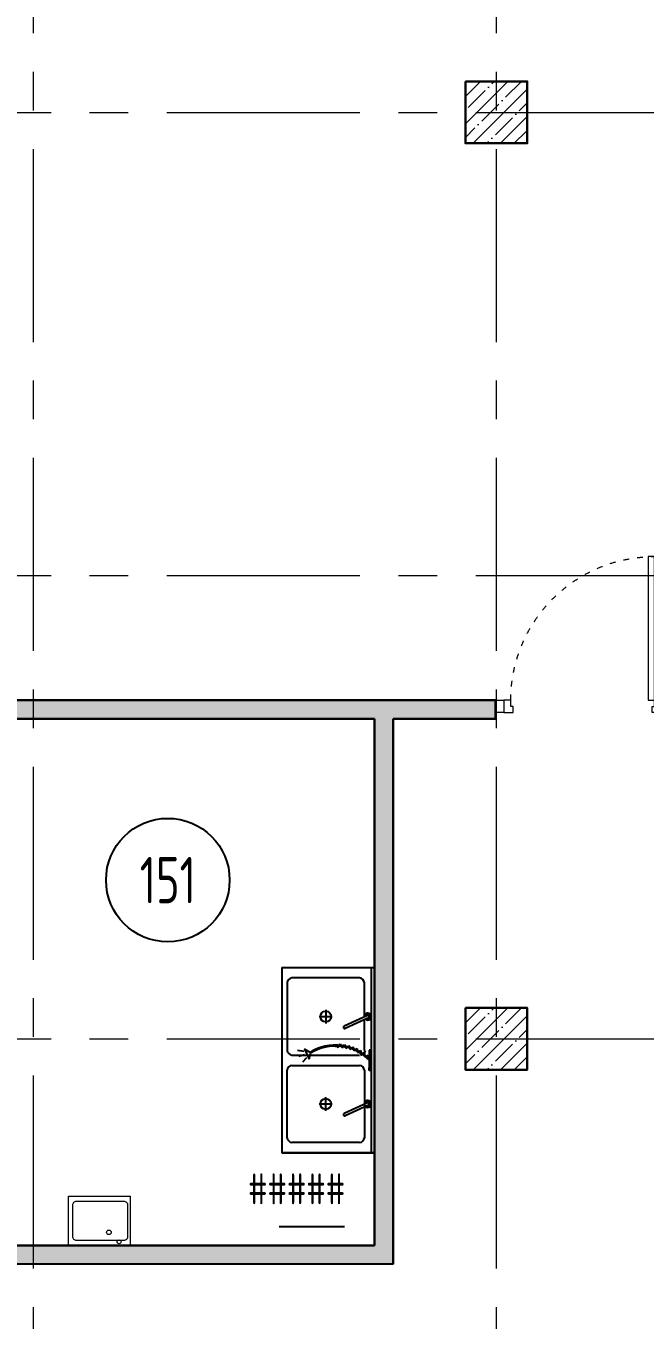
# Model space of a CAD drawing. Header units: millimetres. Extents: x -13407 to 8063098, y -2635 to 109271.
# Drawn here: x 2523 to 6533, y 55574 to 63955 of the extents above; entities that cross this region are included whole.
import ezdxf
from ezdxf.enums import TextEntityAlignment as Align

# ---------------------------------------------------------------- set-up
doc = ezdxf.new("R2010")
doc.units = ezdxf.units.MM
doc.linetypes.add('ACAD_ISO03W100', pattern=[30, 12, -18])
doc.linetypes.add('CENTER', pattern=[2, 1.25, -0.25, 0.25, -0.25])
doc.layers.get('Defpoints').update_dxf_attribs({"color": 6})
for name, color, linetype, lineweight in [('АР_Двери', 5, 'Continuous', 18), ('АР_Колонны', 5, 'Continuous', 30), ('АР_Колонны Штрих', 250, 'Continuous', 5), ('АР_Маркер экспликации', 239, 'Continuous', 13), ('АР_Номер помещения', 1, 'Continuous', 25), ('АР_Оси', 193, 'Continuous', 9), ('АР_Перегородки газоблок', 165, 'Continuous', 30), ('АР_Перегородки газоблок_Штрих', 165, 'Continuous', 5), ('АР_Подоконники', 163, 'Continuous', 9), ('АР_Помещения_площадь', 19, 'Continuous', 9), ('АР_Сущ Несущая стена', 202, 'Continuous', 30), ('ТХ_мебель передв', 250, 'Continuous', 13)]:
    doc.layers.add(name, color=color, linetype=linetype, lineweight=lineweight)
doc.layers.add('ТХ_ВК_оборуд.пищеблок', color=250, linetype='Continuous')
doc.layers.add('ТХ_ВК_оборуд.ТХ', color=250, linetype='Continuous')
doc.layers.get('АР_Маркер экспликации').off()
doc.styles.add('ISOCPEUR', font='isocpeur.ttf', dxfattribs={"width": 0.7})
doc.styles.get("Standard").update_dxf_attribs({"font": 'arial.ttf'})

# ---------------------------------------------------------------- blocks, each defined once
blk = doc.blocks.new('*U304')
at = {"color": 253}
blk.add_lwpolyline([(100, 80), (100, 1010), (140, 1010), (140, 80)], close=True, dxfattribs=at)
for points in [[(0, 0), (0, 80), (55, 80), (55, 0), (0, 0)], [(55, 80), (55, 0), (115, 0), (115, 40), (100, 40), (100, 80), (55, 80)], [(1075, 80), (1075, 0), (1015, 0), (1015, 40), (1030, 40), (1030, 80), (1075, 80)], [(1130, 0), (1130, 80), (1075, 80), (1075, 0), (1130, 0)]]:
    blk.add_lwpolyline(points, dxfattribs=at)
at = {"color": 253, "linetype": 'ACAD_ISO03W100', "ltscale": 3}
blk.add_arc((100, 80), 930, 0, 90, dxfattribs=at)
blk = doc.blocks.new('*U547')
at = {"layer": 'Defpoints', "color": 253}
blk.add_line((2312.4, -4142.7), (1890, -4142.7), dxfattribs=at)
at = {"layer": 'АР_Номер помещения', "color": 253}
blk.add_circle((1168.9, -1896.4), 400, dxfattribs=at)
at = {"layer": 'Defpoints', "color": 253, "style": 'ISOCPEUR', "width": 0.7, "flags": 1}
blk.add_attdef('КАТЕГОРИЯ', (-499.2, -2092.2), '', height=250, dxfattribs=at)
at = {"layer": 'Defpoints', "color": 253, "style": 'ISOCPEUR', "width": 0.7}
blk.add_attdef('ПЛОЩАДЬ_ПОМЕЩЕНИЯ', text='', height=200, dxfattribs=at).set_placement((2317.3, -3896.2), align=Align.MIDDLE_RIGHT)
at = {"layer": 'АР_Номер помещения', "color": 253, "style": 'ISOCPEUR', "width": 0.7}
blk.add_attdef('НОМЕР_ПОМЕЩЕНИЯ', text='', height=300, dxfattribs=at).set_placement((1168.9, -1896.4), align=Align.MIDDLE_CENTER)
at = {"layer": 'АР_Помещения_площадь', "color": 253, "lineweight": 30, "width": 0.7, "flags": 104}
blk.add_attdef('ИМЯ_ПОМЕЩЕНИЯ', text='', height=100, dxfattribs=at).set_placement((157.6, 1217.1), align=Align.MIDDLE_CENTER)

msp = doc.modelspace()

# ---------------------------------------------------------------- hatches: boundary and pattern name
at = {"layer": 'АР_Колонны Штрих', "ltscale": 100}
h = msp.add_hatch(dxfattribs=at)
h.set_pattern_fill('ANSI35', color=253, scale=500)
h.set_pattern_definition([(45, (-951682.16, 103466.47), (-88.388348, 88.388348), []), (45, (-951593.77, 103466.47), (-88.388348, 88.388348), [156.25, -31.25, 0, -31.25])])
h.paths.add_polyline_path([(5769.9, 63595), (5369.9, 63595), (5369.9, 63195), (5769.9, 63195)])
h = msp.add_hatch(dxfattribs=at)
h.set_pattern_fill('ANSI35', color=253, scale=500)
h.set_pattern_definition([(45, (-951682.16, 97466.47), (-88.388348, 88.388348), []), (45, (-951593.77, 97466.47), (-88.388348, 88.388348), [156.25, -31.25, 0, -31.25])])
h.paths.add_polyline_path([(5769.9, 57595), (5369.9, 57595), (5369.9, 57195), (5769.9, 57195)])
at = {"layer": 'АР_Перегородки газоблок_Штрих', "ltscale": 100}
h = msp.add_hatch(dxfattribs=at)
h.set_pattern_fill('AR-CONC', color=253, scale=30)
h.set_pattern_definition([(50, (211803.85, -55205.68), (215.17805, -18.82564), [22.5, -247.5]), (355, (211803.85, -55205.68), (-41.6254, 225.65764), [18, -198]), (100.45144, (211821.79, -55207.25), (173.55265, 206.832), [19.12206, -210.34263]), (46.1842, (211803.85, -55145.68), (320.1724, -49.65578), [33.75, -371.25]), (96.63564, (211830.53, -55149.82), (280.3986, 292.2356), [28.6831, -315.51413]), (351.18416, (211803.85, -55145.68), (280.3986, 292.2356), [27, -297]), (21, (211833.85, -55160.68), (179.07212, -120.78567), [22.5, -247.5]), (326, (211833.85, -55160.68), (72.9946, 217.54501), [18, -198]), (71.45144, (211848.78, -55170.75), (252.06671, 96.75935), [19.12206, -210.34263]), (37.5, (211803.85, -55205.68), (3.647957, 99.868156), [0, -195.6, 0, -201, 0, -198.75]), (7.5, (211803.85, -55205.68), (78.92086, 118.323514), [0, -114.6, 0, -191.1, 0, -75.75]), (327.5, (211736.95, -55205.68), (160.14673, -6.766462), [0, -75, 0, -234, 0, -310.5]), (317.5, (211706.95, -55205.68), (174.95585, 30.031495), [0, -97.5, 0, -155.4, 0, -220.5])])
h.paths.add_polyline_path([(4901.5, 59468.1), (5563.8, 59468.1), (5563.8, 59588.1), (248.5, 59588.1), (248.5, 59468.1), (1427, 59468.1), (1427, 58725), (1547, 58725), (1547, 59468.1), (4781.5, 59468.1), (4781.5, 56055.9), (1547, 56057.4), (1547, 56079.5), (1427, 56079.5), (1427, 55659), (1547, 55659), (1547, 55937.4), (4901.5, 55935.8)])

# ---------------------------------------------------------------- linework, layer by layer
at = {"layer": 'АР_Колонны', "color": 253, "ltscale": 100}
for points in [[(5369.9, 63595), (5769.9, 63595), (5769.9, 63195), (5369.9, 63195)], [(5369.9, 57595), (5769.9, 57595), (5769.9, 57195), (5369.9, 57195)]]:
    msp.add_lwpolyline(points, close=True, dxfattribs=at)
at = {"layer": 'АР_Оси', "color": 253, "linetype": 'CENTER', "ltscale": 1000}
for p, q in [((2569.9, 79157.5), (2569.9, 23425.1)), ((5569.9, 79157.5), (5569.9, 23425.1)), ((-12563.8, 63395), (70614.6, 63395)), ((-12563.8, 60395), (70614.6, 60395)), ((-12563.8, 57395), (70614.6, 57395))]:
    msp.add_line(p, q, dxfattribs=at)
at = {"layer": 'АР_Перегородки газоблок', "color": 253, "ltscale": 100}
for points in [[(248.5, 59588.1), (5563.8, 59588.1)], [(5563.8, 59588.1), (5563.8, 59468.1)], [(4781.5, 59468.1), (1547, 59468.1)], [(4781.5, 56055.9), (4781.5, 59468.1)], [(4901.5, 59468.1), (4901.5, 55935.8)], [(5563.8, 59468.1), (4901.5, 59468.1)], [(1547, 56057.4), (4781.5, 56055.9)], [(4901.5, 55935.8), (1547, 55937.4)]]:
    msp.add_lwpolyline(points, dxfattribs=at)
at = {"layer": 'АР_Подоконники', "color": 253, "ltscale": 100}
msp.add_arc((5777.6, 63187.3), 8235.7, 95.26614, 175.12348, dxfattribs=at)
at = {"layer": 'АР_Сущ Несущая стена', "color": 253, "lineweight": 18, "ltscale": 100}
msp.add_arc((5777.6, 63187.3), 8425.7, 94.87652, 174.79678, dxfattribs=at)
at = {"layer": 'ТХ_ВК_оборуд.пищеблок', "color": 253, "lineweight": 0}
msp.add_lwpolyline([(3198.4, 56056.7), (2798.4, 56056.7), (2798.4, 56376.7), (3198.4, 56376.7)], close=True, dxfattribs=at)
msp.add_lwpolyline([(3198.4, 56056.7), (2798.4, 56056.7), (2798.4, 56376.7), (3198.4, 56376.7)], close=True, dxfattribs=at)
msp.add_lwpolyline([(3198.4, 56056.7), (2798.4, 56056.7), (2798.4, 56376.7), (3198.4, 56376.7)], close=True, dxfattribs=at)
msp.add_lwpolyline([(3198.4, 56056.7), (2798.4, 56056.7), (2798.4, 56376.7), (3198.4, 56376.7)], close=True, dxfattribs=at)
msp.add_lwpolyline([(3157.4, 56089.2), (2852.4, 56089.2, -0.414214), (2827.4, 56114.2), (2827.4, 56319.2, -0.414214), (2852.4, 56344.2), (3157.4, 56344.2, -0.414214), (3182.4, 56319.2), (3182.4, 56114.2, -0.414214)], format="xyb", close=True, dxfattribs=at)
msp.add_lwpolyline([(3157.4, 56089.2), (2852.4, 56089.2, -0.414214), (2827.4, 56114.2), (2827.4, 56319.2, -0.414214), (2852.4, 56344.2), (3157.4, 56344.2, -0.414214), (3182.4, 56319.2), (3182.4, 56114.2, -0.414214)], format="xyb", close=True, dxfattribs=at)
msp.add_lwpolyline([(3157.4, 56089.2), (2852.4, 56089.2, -0.414214), (2827.4, 56114.2), (2827.4, 56319.2, -0.414214), (2852.4, 56344.2), (3157.4, 56344.2, -0.414214), (3182.4, 56319.2), (3182.4, 56114.2, -0.414214)], format="xyb", close=True, dxfattribs=at)
msp.add_lwpolyline([(3157.4, 56089.2), (2852.4, 56089.2, -0.414214), (2827.4, 56114.2), (2827.4, 56319.2, -0.414214), (2852.4, 56344.2), (3157.4, 56344.2, -0.414214), (3182.4, 56319.2), (3182.4, 56114.2, -0.414214)], format="xyb", close=True, dxfattribs=at)
for centre, radius in [((3061, 56142.1), 14.9), ((3061, 56142.1), 14.9), ((3061, 56142.1), 14.9), ((3061, 56142.1), 14.9), ((3127, 56080.3), 12.5), ((3127, 56080.3), 12.5)]:
    msp.add_circle(centre, radius, dxfattribs=at)
at = {"layer": 'ТХ_ВК_оборуд.ТХ', "color": 253, "linetype": 'ByBlock', "ltscale": 2, "transparency": 33554687}
for p, q in [((4181.5, 57856.3), (4781.5, 57856.3)), ((4181.5, 57856.3), (4181.5, 56656.3)), ((4181.5, 57856.3), (4781.5, 57856.3)), ((4181.5, 57856.3), (4181.5, 56656.3)), ((4761.5, 56656.3), (4761.5, 57856.3)), ((4761.5, 56656.3), (4761.5, 57856.3)), ((4781.5, 57856.3), (4781.5, 56656.3)), ((4781.5, 57856.3), (4781.5, 56656.3)), ((4781.5, 56656.3), (4181.5, 56656.3)), ((4181.5, 56656.3), (4781.5, 56656.3)), ((4781.5, 56656.3), (4181.5, 56656.3)), ((4181.5, 56656.3), (4781.5, 56656.3))]:
    msp.add_line(p, q, dxfattribs=at)
at = {"layer": 'ТХ_ВК_оборуд.ТХ', "color": 253, "ltscale": 100, "transparency": 33554687}
for p, q in [((4215.3, 57758.4), (4215.3, 57320.2)), ((4215.3, 57758.4), (4215.3, 57320.2)), ((4684.8, 57789.3), (4245.7, 57789.3)), ((4684.8, 57789.3), (4245.7, 57789.3)), ((4715.3, 57537.8), (4715.3, 57758.4)), ((4715.3, 57537.8), (4715.3, 57758.4)), ((4715.3, 57320.2), (4715.3, 57519.6)), ((4715.3, 57320.2), (4715.3, 57519.6)), ((4245.7, 57289.3), (4684.8, 57289.3)), ((4245.7, 57289.3), (4684.8, 57289.3)), ((4215.3, 56754.2), (4215.3, 57192.4)), ((4215.3, 56754.2), (4215.3, 57192.4)), ((4245.7, 57223.3), (4684.8, 57223.3)), ((4245.7, 57223.3), (4684.8, 57223.3)), ((4715.3, 57192.4), (4715.3, 56754.2)), ((4715.3, 57192.4), (4715.3, 56754.2)), ((4684.8, 56723.3), (4245.7, 56723.3)), ((4684.8, 56723.3), (4245.7, 56723.3))]:
    msp.add_line(p, q, dxfattribs=at)
at = {"layer": 'ТХ_ВК_оборуд.ТХ', "color": 253, "lineweight": 25, "ltscale": 100, "transparency": 33554687}
for p, q in [((4465.3, 57583.4), (4465.3, 57495.2)), ((4465.3, 57583.4), (4465.3, 57495.2)), ((4423, 57539.3), (4507.5, 57539.3)), ((4423, 57539.3), (4507.5, 57539.3)), ((4465.3, 56929.2), (4465.3, 57017.4)), ((4465.3, 56929.2), (4465.3, 57017.4)), ((4423, 56973.3), (4507.5, 56973.3)), ((4423, 56973.3), (4507.5, 56973.3))]:
    msp.add_line(p, q, dxfattribs=at)
at = {"layer": 'ТХ_ВК_оборуд.ТХ', "color": 253, "transparency": 33554687}
for p, q in [((4734.7, 57546.8), (4583.9, 57477.2)), ((4734.7, 57546.8), (4583.9, 57477.2)), ((4741.6, 57531.8), (4591.1, 57462.2)), ((4741.6, 57531.8), (4591.1, 57462.2)), ((4532.5, 57341.2), (4532.6, 57361.4)), ((4532.5, 57341.2), (4532.6, 57361.4)), ((4532.6, 57361.4), (4546.3, 57339.7)), ((4532.6, 57361.4), (4546.3, 57339.7)), ((4546.3, 57339.7), (4559.6, 57362.1)), ((4546.3, 57339.7), (4559.6, 57362.1)), ((4559.6, 57362.1), (4572.4, 57337.4)), ((4559.6, 57362.1), (4572.4, 57337.4)), ((4572.4, 57337.4), (4587.5, 57358.6)), ((4572.4, 57337.4), (4587.5, 57358.6)), ((4587.5, 57358.6), (4598.1, 57332.8)), ((4587.5, 57358.6), (4598.1, 57332.8)), ((4598.1, 57332.8), (4615.1, 57352.6)), ((4598.1, 57332.8), (4615.1, 57352.6)), ((4615.1, 57352.6), (4623.4, 57326)), ((4615.1, 57352.6), (4623.4, 57326)), ((4623.4, 57326), (4642, 57344.2)), ((4623.4, 57326), (4642, 57344.2)), ((4642, 57344.2), (4647.9, 57317.1)), ((4642, 57344.2), (4647.9, 57317.1)), ((4647.9, 57317.1), (4668, 57333.6)), ((4647.9, 57317.1), (4668, 57333.6)), ((4668, 57333.6), (4671.6, 57306)), ((4668, 57333.6), (4671.6, 57306)), ((4323.2, 57314.1), (4282.2, 57318.9)), ((4323.2, 57314.1), (4282.2, 57318.9)), ((4327.8, 57291.3), (4291.9, 57279.8)), ((4327.8, 57291.3), (4291.9, 57279.8)), ((4340.5, 57272.1), (4315.8, 57245.1)), ((4340.5, 57272.1), (4315.8, 57245.1)), ((4363.8, 57307.5), (4327.8, 57328.2)), ((4327.8, 57328.2), (4357.3, 57263.7)), ((4363.8, 57307.5), (4327.8, 57328.2)), ((4327.8, 57328.2), (4357.3, 57263.7)), ((4357.3, 57263.7), (4365.9, 57302.8)), ((4357.3, 57263.7), (4365.9, 57302.8)), ((4671.6, 57306), (4693.1, 57320.7)), ((4671.6, 57306), (4693.1, 57320.7)), ((4693.1, 57320.7), (4694.2, 57292.9)), ((4693.1, 57320.7), (4694.2, 57292.9)), ((4694.2, 57292.9), (4716.9, 57305.7)), ((4694.2, 57292.9), (4716.9, 57305.7)), ((4716.9, 57305.7), (4715.6, 57277.9)), ((4716.9, 57305.7), (4715.6, 57277.9)), ((4715.6, 57277.9), (4739.3, 57288.6)), ((4715.6, 57277.9), (4739.3, 57288.6)), ((4739.3, 57288.6), (4735.6, 57261)), ((4739.3, 57288.6), (4735.6, 57261)), ((4735.6, 57261), (4746.6, 57277.4)), ((4735.6, 57261), (4746.6, 57277.4)), ((4745.9, 57257.9), (4745.8, 57206.8)), ((4745.9, 57257.9), (4745.8, 57206.8)), ((4746, 57305.8), (4745.9, 57265.1)), ((4746, 57305.8), (4745.9, 57265.1)), ((4761.6, 57305.8), (4746, 57305.8)), ((4761.6, 57305.8), (4746, 57305.8)), ((4760.4, 57321.4), (4747.3, 57321.4)), ((4747.3, 57321.4), (4747.3, 57305.8)), ((4760.4, 57321.4), (4747.3, 57321.4)), ((4747.3, 57321.4), (4747.3, 57305.8)), ((4760.3, 57305.8), (4760.4, 57321.4)), ((4760.3, 57305.8), (4760.4, 57321.4)), ((4761.4, 57206.8), (4761.6, 57305.8)), ((4761.4, 57206.8), (4761.6, 57305.8)), ((4745.8, 57206.8), (4761.4, 57206.8)), ((4745.8, 57206.8), (4761.4, 57206.8)), ((4747.1, 57191.2), (4747.1, 57206.8)), ((4747.1, 57191.2), (4747.1, 57206.8)), ((4760.1, 57191.1), (4747.1, 57191.2)), ((4760.1, 57191.1), (4747.1, 57191.2)), ((4760.1, 57206.8), (4760.1, 57191.1)), ((4760.1, 57206.8), (4760.1, 57191.1)), ((4734.7, 56980.8), (4583.9, 56911.2)), ((4734.7, 56980.8), (4583.9, 56911.2)), ((4741.6, 56965.8), (4591.1, 56896.2)), ((4741.6, 56965.8), (4591.1, 56896.2))]:
    msp.add_line(p, q, dxfattribs=at)
at = {"layer": 'ТХ_ВК_оборуд.ТХ', "color": 253, "lineweight": 25, "ltscale": 100, "transparency": 33554687}
for centre in [(4465.3, 57539.3), (4465.3, 57539.3), (4465.3, 56973.3), (4465.3, 56973.3)]:
    msp.add_circle(centre, 35, dxfattribs=at)
at = {"layer": 'ТХ_ВК_оборуд.ТХ', "color": 253, "ltscale": 100, "transparency": 33554687}
for centre, start, end in [((4250.7, 57753.9), 97.99872, 172.72772), ((4250.7, 57753.9), 97.99872, 172.72772), ((4679.8, 57753.9), 7.27228, 82.00128), ((4679.8, 57753.9), 7.27228, 82.00128), ((4250.7, 57324.7), 187.27228, 262.00128), ((4250.7, 57324.7), 187.27228, 262.00128), ((4686.3, 57324.7), 277.99872, 352.72772), ((4686.3, 57324.7), 277.99872, 352.72772), ((4250.7, 57187.9), 97.99872, 172.72772), ((4250.7, 57187.9), 97.99872, 172.72772), ((4679.8, 57187.9), 7.27228, 82.00128), ((4679.8, 57187.9), 7.27228, 82.00128), ((4250.7, 56758.7), 187.27228, 262.00128), ((4250.7, 56758.7), 187.27228, 262.00128), ((4679.8, 56758.7), 277.99872, 352.72772), ((4679.8, 56758.7), 277.99872, 352.72772)]:
    msp.add_arc(centre, 35.7, start, end, dxfattribs=at)
at = {"layer": 'ТХ_ВК_оборуд.ТХ', "color": 253, "transparency": 33554687}
for centre, radius, start, end in [((4738.2, 57539.3), 22.2, 226.74258, 182.8222), ((4738.2, 57539.3), 22.2, 226.74258, 182.8222), ((4738.2, 57539.3), 14.3, 240.21358, 169.3512), ((4738.2, 57539.3), 14.3, 240.21358, 169.3512), ((4738.2, 57539.3), 8.29, 294.78239, 114.78239), ((4738.2, 57539.3), 8.29, 294.78239, 114.78239), ((4587.8, 57469.9), 8.29, 118.10256, 294.21089), ((4587.8, 57469.9), 8.29, 118.10256, 294.21089), ((4527.5, 57040.4), 313.4, 44.54235, 121.51217), ((4527.5, 57040.4), 313.4, 44.54235, 121.51217), ((4527.5, 57040.4), 308.2, 44.54235, 121.51217), ((4527.5, 57040.4), 308.2, 44.54235, 121.51217), ((4750.5, 57256.9), 3.28, 186.40239, 82.68231), ((4750.5, 57256.9), 3.28, 186.40239, 82.68231), ((4738.2, 56973.3), 22.2, 226.74258, 182.8222), ((4738.2, 56973.3), 22.2, 226.74258, 182.8222), ((4587.8, 56903.9), 8.29, 118.10256, 294.21089), ((4587.8, 56903.9), 8.29, 118.10256, 294.21089), ((4738.2, 56973.3), 14.3, 240.21358, 169.3512), ((4738.2, 56973.3), 14.3, 240.21358, 169.3512), ((4738.2, 56973.3), 8.29, 294.78239, 114.78239), ((4738.2, 56973.3), 8.29, 294.78239, 114.78239)]:
    msp.add_arc(centre, radius, start, end, dxfattribs=at)
at = {"layer": 'ТХ_мебель передв', "color": 253}
for points in [[(4781.5, 58456.3), (4781.5, 59056.2)], [(4781.5, 57856.2), (4781.5, 58456.2)], [(4181.6, 57856.3), (4781.5, 57856.3)], [(4181.6, 57856.3), (4781.5, 57856.3)]]:
    msp.add_lwpolyline(points, dxfattribs=at)

# ---------------------------------------------------------------- block references
at = {"layer": 'АР_Двери', "color": 253, "xscale": -1}
msp.add_blockref('*U304', (6693.8, 59508.1), dxfattribs=at)
at = {"layer": 'АР_Маркер экспликации', "color": 253}
ref = msp.add_blockref('*U547', (2273.8, 60319.5), dxfattribs=at)
ref.add_attrib('НОМЕР_ПОМЕЩЕНИЯ', '151', dxfattribs={"layer": 'АР_Номер помещения', "color": 253, "height": 300, "style": 'ISOCPEUR', "width": 0.7}).set_placement((3442.7, 58423.1), align=Align.MIDDLE_CENTER)
ref.add_attrib('ПЛОЩАДЬ_ПОМЕЩЕНИЯ', '#####', dxfattribs={"layer": 'Defpoints', "color": 253, "height": 200, "style": 'ISOCPEUR', "width": 0.7}).set_placement((4591.1, 56423.2), align=Align.MIDDLE_RIGHT)

doc.saveas('drawing.dxf')
